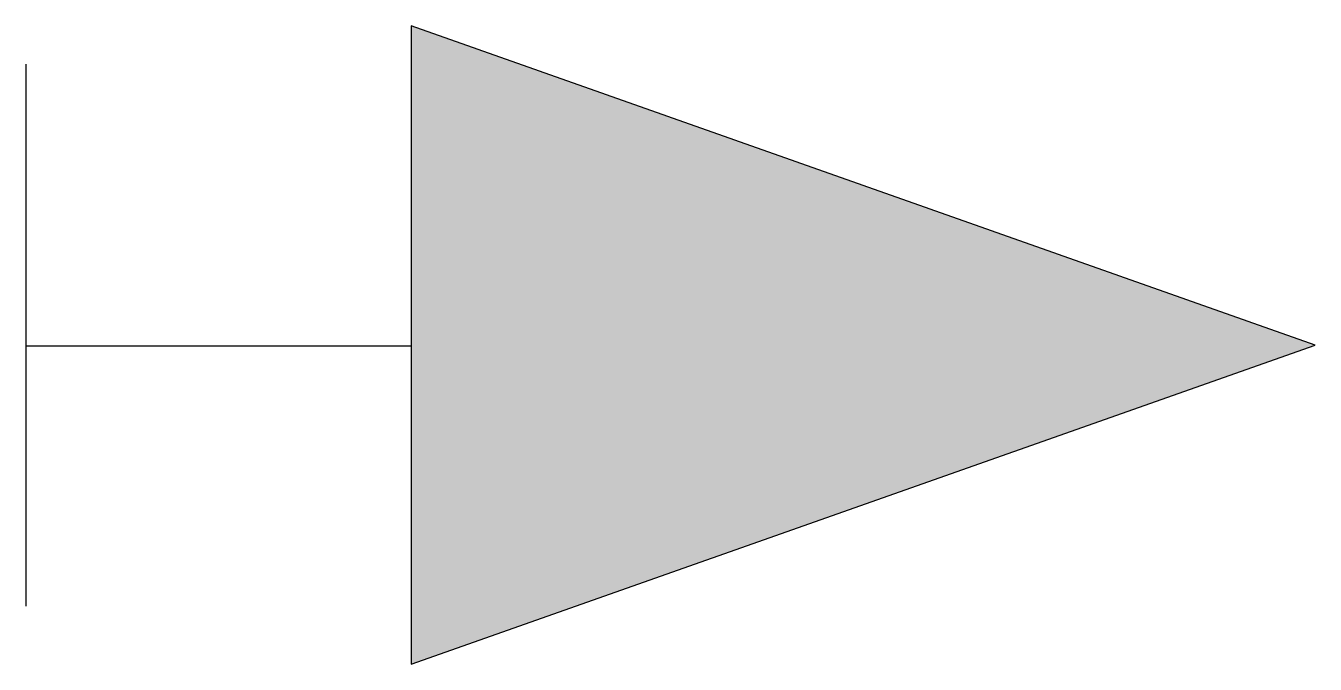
# Model space of a CAD drawing. Header units: millimetres. Extents: x -3102.891 to -3102.42, y 3726.54 to 3726.773.
import ezdxf

# ---------------------------------------------------------------- set-up
doc = ezdxf.new("R2010")
doc.units = ezdxf.units.MM
doc.header["$LTSCALE"] = 10
doc.layers.add('Ele_tomadas', color=2, linetype='Continuous')

msp = doc.modelspace()

# ---------------------------------------------------------------- hatches: boundary and pattern name
at = {"layer": 'Ele_tomadas'}
msp.add_hatch(color=1, dxfattribs=at).paths.add_polyline_path([(-3102.75012, 3726.77347), (-3102.75012, 3726.5401), (-3102.41976, 3726.65678)])

# ---------------------------------------------------------------- linework, layer by layer
at = {"layer": 'Ele_tomadas', "color": 3}
for p, q in [((-3102.89097, 3726.75939), (-3102.89097, 3726.56136)), ((-3102.75012, 3726.65641), (-3102.89097, 3726.65641))]:
    msp.add_line(p, q, dxfattribs=at)
at = {"layer": 'Ele_tomadas', "color": 1}
msp.add_lwpolyline([(-3102.75012, 3726.77347), (-3102.75012, 3726.5401), (-3102.41976, 3726.65678)], close=True, dxfattribs=at)

doc.saveas('drawing.dxf')
